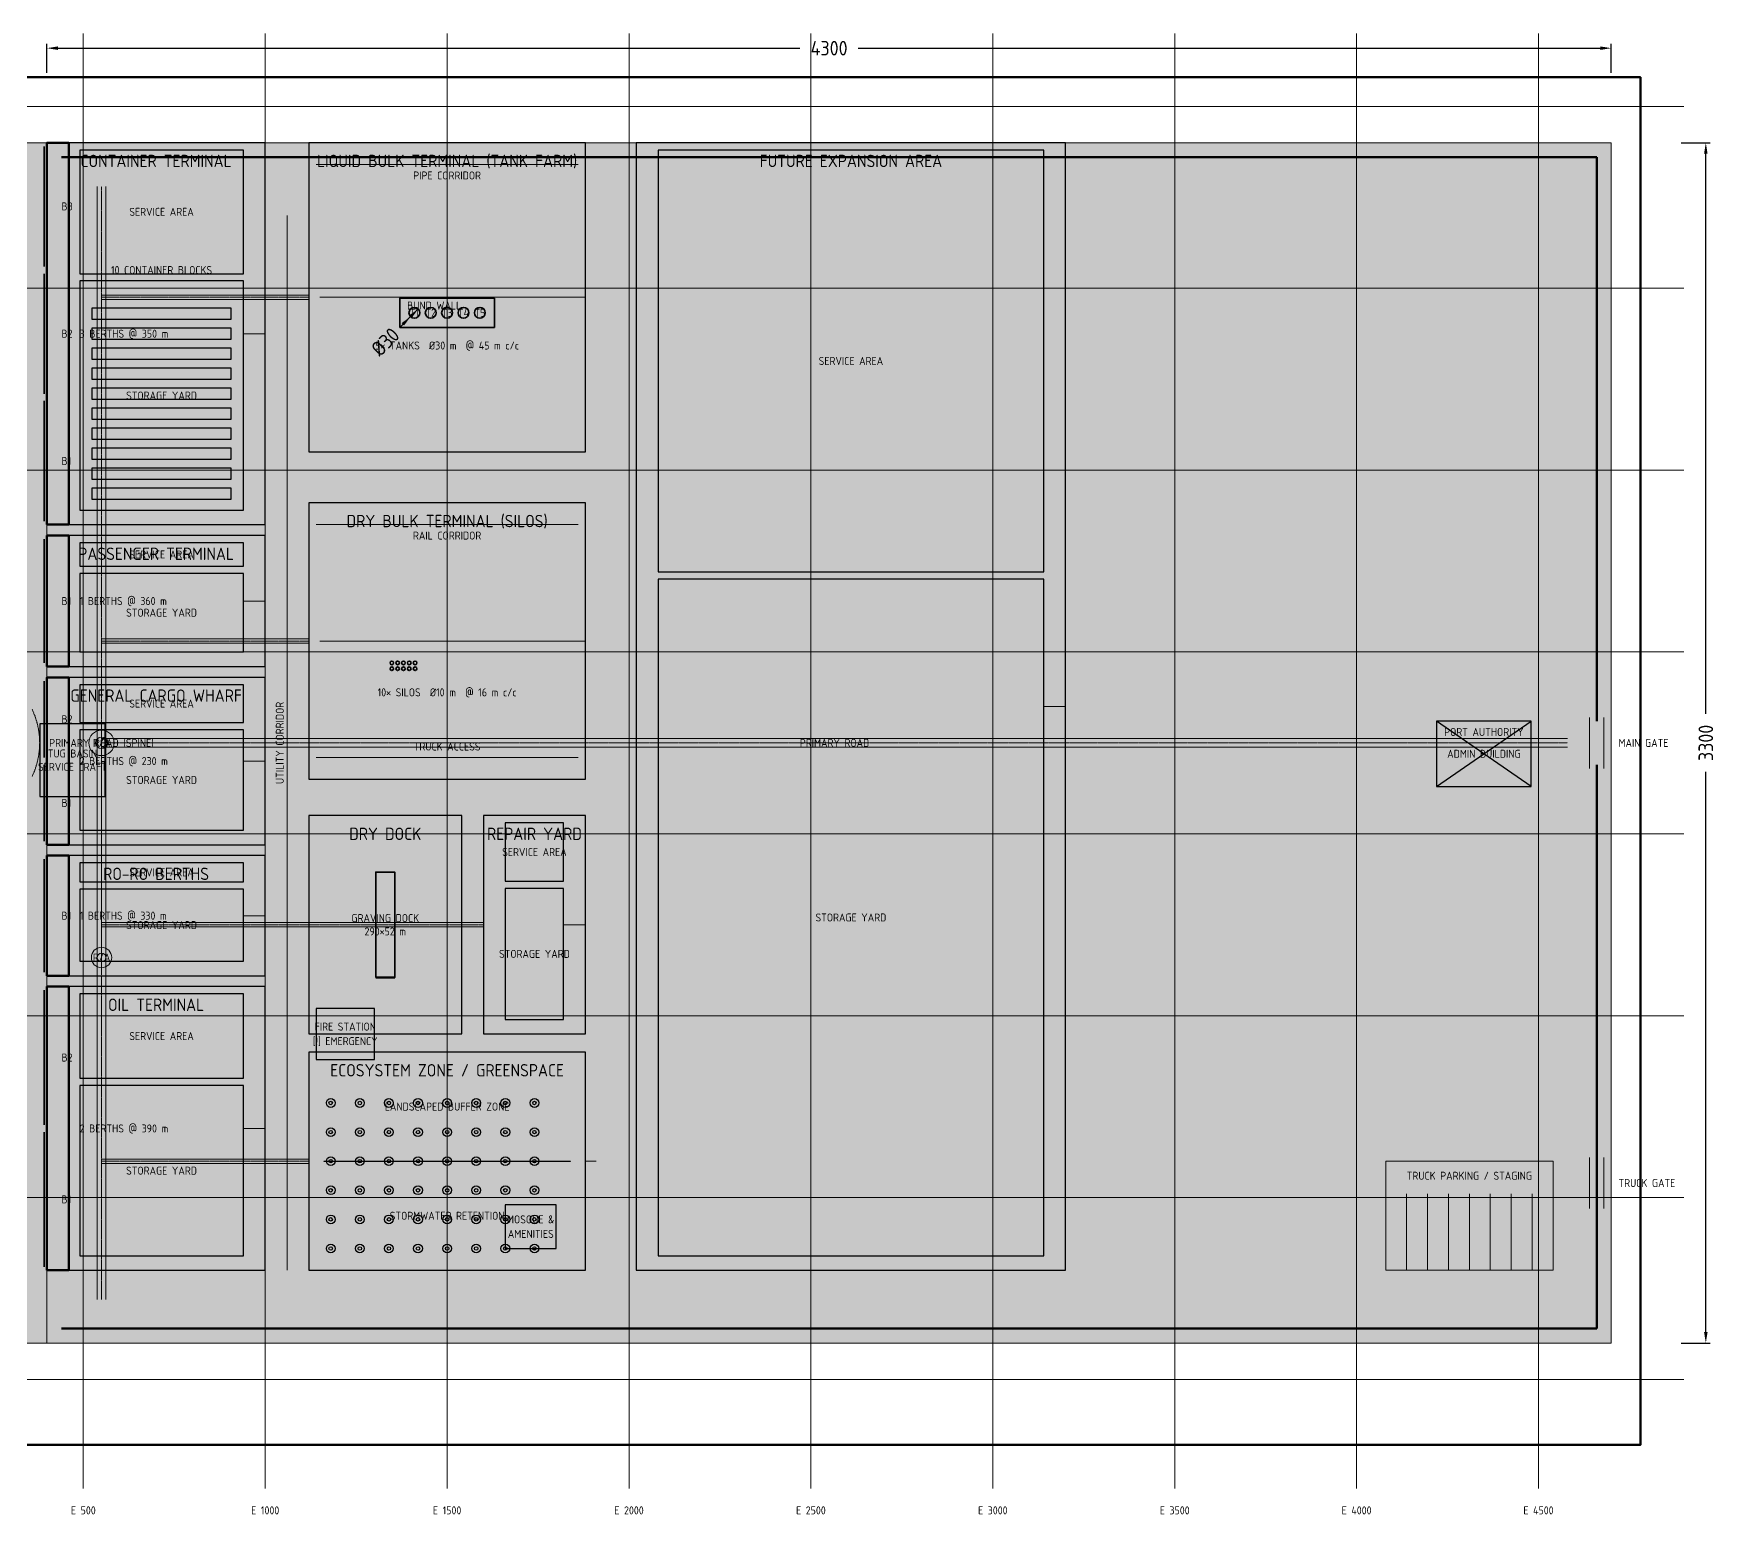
# Model space of a CAD drawing. Header units: metres. Extents: x -4154 to 4986, y -371 to 3700.
# Drawn here: x 363 to 4986, y -371 to 3700 of the extents above; entities that cross this region are included whole.
import ezdxf
from ezdxf.enums import TextEntityAlignment as Align

# ---------------------------------------------------------------- set-up
doc = ezdxf.new("R2010")
doc.units = ezdxf.units.M
doc.linetypes.add('CENTER2', pattern=[2.541, 1.587, -0.318, 0.318, -0.318])
doc.linetypes.add('DASHED2', pattern=[0.762, 0.635, -0.127])
for name, color, linetype, lineweight in [('BERTHS', 30, 'Continuous', 35), ('BOUNDARY', 7, 'Continuous', 50), ('CENTERLINES', 4, 'CENTER2', 13), ('DIMENSIONS', 1, 'Continuous', 18), ('FACILITIES', 50, 'Continuous', 25), ('LAND', 42, 'Continuous', 18), ('QUAYS', 33, 'Continuous', 50), ('ROADS', 9, 'Continuous', 20), ('SILOS', 40, 'Continuous', 35), ('TANKS', 20, 'Continuous', 35), ('TERMINALS', 8, 'Continuous', 25), ('TEXT', 7, 'Continuous', 18)]:
    doc.layers.add(name, color=color, linetype=linetype, lineweight=lineweight)
for name, color, linetype, lineweight, transparency in [('GRID', 8, 'DASHED2', 9, 0.8), ('HATCH', 250, 'Continuous', 13, 0.65), ('TURNING_BASIN', 151, 'Continuous', 25, 0.3), ('WATER', 140, 'Continuous', 18, 0.55)]:
    doc.layers.add(name, color=color, linetype=linetype, lineweight=lineweight, transparency=transparency)
doc.styles.add('PORT_TXT', font='isocp.shx')
doc.dimstyles.new('PORT', dxfattribs={"dimtxt": 40, "dimasz": 30, "dimexe": 12, "dimexo": 12, "dimgap": 8, "dimtad": 1, "dimdec": 1, "dimtxsty": 'PORT_TXT', "dimcen": 2.5, "dimazin": 3, "dimtfac": 1, "dimtmove": 0, "dimatfit": 3, "dimarcsym": 0})

# ---------------------------------------------------------------- blocks, each defined once
blk = doc.blocks.new('_CLOSEDFILLED')
at = {"color": 0, "linetype": 'ByBlock'}
blk.add_solid([(-1, 0.16), (0, 0), (-1, -0.16)], dxfattribs=at)
blk = doc.blocks.new('*D6')
at = {"transparency": 16777216}
for p, q in [((400, 3592), (400, 3672)), ((430, 3660), (2470, 3660)), ((2630, 3660), (4670, 3660)), ((4700, 3592), (4700, 3672))]:
    blk.add_line(p, q, dxfattribs=at)
at = {"layer": 'Defpoints', "transparency": 16777216}
for p in [(400, 3660), (400, 3580), (4700, 3580)]:
    blk.add_point(p, dxfattribs=at)
at = {"layer": 'DIMENSIONS', "transparency": 16777216, "xscale": 30, "yscale": 30, "rotation": 180}
blk.add_blockref('_CLOSEDFILLED', (400, 3660), dxfattribs=at)
at = {"layer": 'DIMENSIONS', "transparency": 16777216, "xscale": 30, "yscale": 30}
blk.add_blockref('_CLOSEDFILLED', (4700, 3660), dxfattribs=at)
at = {"layer": 'DIMENSIONS', "transparency": 16777216, "insert": (2550, 3660), "char_height": 40, "attachment_point": 5, "style": 'PORT_TXT'}
blk.add_mtext('4300', dxfattribs=at)
blk = doc.blocks.new('*D7')
at = {"transparency": 16777216}
for p, q in [((4892, 3400), (4972, 3400)), ((4960, 1830), (4960, 3370)), ((4960, 130), (4960, 1670)), ((4892, 100), (4972, 100))]:
    blk.add_line(p, q, dxfattribs=at)
at = {"layer": 'Defpoints', "transparency": 16777216}
for p in [(4880, 3400), (4880, 100), (4960, 100)]:
    blk.add_point(p, dxfattribs=at)
at = {"layer": 'DIMENSIONS', "transparency": 16777216, "xscale": 30, "yscale": 30}
for p, rotation in [((4960, 3400), 90), ((4960, 100), 270)]:
    blk.add_blockref('_CLOSEDFILLED', p, dxfattribs=dict(at, rotation=rotation))
at = {"layer": 'DIMENSIONS', "transparency": 16777216, "insert": (4960, 1750), "char_height": 40, "attachment_point": 5, "rotation": 90, "style": 'PORT_TXT'}
blk.add_mtext('3300', dxfattribs=at)
blk = doc.blocks.new('*D9')
at = {"transparency": 16777216}
for p, q in [((1378.2, 2900.7), (1399.4, 2921.9)), ((1372.5, 2895), (1378.2, 2900.7))]:
    blk.add_line(p, q, dxfattribs=at)
at = {"layer": 'Defpoints', "transparency": 16777216}
for p in [(1399.4, 2921.9), (1410, 2932.5)]:
    blk.add_point(p, dxfattribs=at)
at = {"layer": 'DIMENSIONS', "transparency": 16777216, "xscale": 30, "yscale": 30, "rotation": 45}
for p in [(1399.4, 2921.9), (1420.6, 2943.1)]:
    blk.add_blockref('_CLOSEDFILLED', p, dxfattribs=at)
at = {"layer": 'DIMENSIONS', "transparency": 16777216, "insert": (1330.1, 2852.6), "char_height": 40, "attachment_point": 5, "rotation": 45, "style": 'PORT_TXT'}
blk.add_mtext('%%c30', dxfattribs=at)

msp = doc.modelspace()

# ---------------------------------------------------------------- hatches: boundary and pattern name
at = {"layer": 'HATCH', "true_color": 0xecd6c8}
h = msp.add_hatch(color=254, dxfattribs=at)
h.dxf.hatch_style = 1
h.paths.add_polyline_path([(1120, 2550), (1880, 2550), (1880, 3400), (1120, 3400)])
at = {"layer": 'HATCH', "true_color": 0xd0e2ec}
h = msp.add_hatch(color=254, dxfattribs=at)
h.dxf.hatch_style = 1
h.paths.add_polyline_path([(490, 2390), (940, 2390), (940, 3020), (490, 3020)])
at = {"layer": 'HATCH', "true_color": 0xe2e0c8}
h = msp.add_hatch(color=254, dxfattribs=at)
h.dxf.hatch_style = 1
h.paths.add_polyline_path([(1120, 1650), (1880, 1650), (1880, 2410), (1120, 2410)])
at = {"layer": 'HATCH', "true_color": 0xe0d6ec}
h = msp.add_hatch(color=254, dxfattribs=at)
h.dxf.hatch_style = 1
h.paths.add_polyline_path([(490, 2000), (940, 2000), (940, 2216), (490, 2216)])
at = {"layer": 'HATCH', "true_color": 0xf0eee6}
h = msp.add_hatch(color=7, dxfattribs=at)
h.dxf.hatch_style = 1
h.paths.add_polyline_path([(2080, 340), (3140, 340), (3140, 2200), (2080, 2200)])
at = {"layer": 'HATCH', "true_color": 0xdcd2be}
h = msp.add_hatch(color=254, dxfattribs=at)
h.dxf.hatch_style = 1
h.paths.add_polyline_path([(4220, 1630), (4480, 1630), (4480, 1810), (4220, 1810)])
at = {"layer": 'HATCH', "true_color": 0xe4e0c6}
h = msp.add_hatch(color=254, dxfattribs=at)
h.dxf.hatch_style = 1
h.paths.add_polyline_path([(490, 1510), (940, 1510), (940, 1786), (490, 1786)])
at = {"layer": 'HATCH', "true_color": 0xd2e4d6}
h = msp.add_hatch(color=254, dxfattribs=at)
h.dxf.hatch_style = 1
h.paths.add_polyline_path([(490, 1150), (940, 1150), (940, 1348), (490, 1348)])
at = {"layer": 'HATCH', "true_color": 0xe0e0e0}
h = msp.add_hatch(color=254, dxfattribs=at)
h.dxf.hatch_style = 1
h.paths.add_polyline_path([(1660, 990), (1820, 990), (1820, 1350), (1660, 1350)])
at = {"layer": 'HATCH', "true_color": 0xecc8c8}
h = msp.add_hatch(color=254, dxfattribs=at)
h.dxf.hatch_style = 1
h.paths.add_polyline_path([(1140, 880), (1300, 880), (1300, 1020), (1140, 1020)])
at = {"layer": 'HATCH', "true_color": 0xb4e1b4}
h = msp.add_hatch(color=9, dxfattribs=at)
h.dxf.hatch_style = 1
h.paths.add_polyline_path([(1140, 320), (1860, 320), (1860, 880), (1140, 880)])
at = {"layer": 'HATCH', "true_color": 0xecdace}
h = msp.add_hatch(color=254, dxfattribs=at)
h.dxf.hatch_style = 1
h.paths.add_polyline_path([(490, 340), (940, 340), (940, 808), (490, 808)])
at = {"layer": 'HATCH', "true_color": 0xdcdceb}
h = msp.add_hatch(color=254, dxfattribs=at)
h.dxf.hatch_style = 1
h.paths.add_polyline_path([(1660, 360), (1800, 360), (1800, 480), (1660, 480)])
at = {"layer": 'LAND', "true_color": 0xece2c6}
h = msp.add_hatch(color=254, dxfattribs=at)
h.dxf.hatch_style = 1
h.paths.add_polyline_path([(400, 100), (4700, 100), (4700, 3400), (400, 3400)])
at = {"layer": 'TURNING_BASIN', "true_color": 0x78b2d4}
h = msp.add_hatch(color=143, dxfattribs=at)
h.dxf.hatch_style = 1
h.paths.add_polyline_path([(380, 1602.5), (560, 1602.5), (560, 1802.5), (380, 1802.5)])
at = {"layer": 'WATER', "true_color": 0xb3d6ea}
h = msp.add_hatch(color=254, dxfattribs=at)
h.dxf.hatch_style = 1
h.paths.add_polyline_path([(-3775, 100), (400, 100), (400, 3400), (-3775, 3400)])

# ---------------------------------------------------------------- linework, layer by layer
at = {"layer": 'BERTHS'}
for p, q in [((392, 3060), (392, 3390)), ((392, 2710), (392, 3040)), ((392, 2360), (392, 2690)), ((392, 1970), (392, 2310)), ((392, 1710), (392, 1920)), ((392, 1480), (392, 1690)), ((392, 1120), (392, 1430)), ((392, 700), (392, 1070)), ((392, 310), (392, 680))]:
    msp.add_line(p, q, dxfattribs=at)
msp.add_lwpolyline([(1304, 1105), (1356, 1105), (1356, 1395), (1304, 1395)], close=True, dxfattribs=at)
at = {"layer": 'BOUNDARY'}
for p, q in [((440, 3360), (4660, 3360)), ((4660, 1810), (4660, 3360)), ((4660, 140), (4660, 1690)), ((440, 140), (4660, 140))]:
    msp.add_line(p, q, dxfattribs=at)
msp.add_lwpolyline([(-3805, -180), (4780, -180), (4780, 3580), (-3805, 3580)], close=True, dxfattribs=at)
at = {"layer": 'CENTERLINES', "linetype": 'CENTER2'}
for p, q in [((550, 220), (550, 3280)), ((550, 2975), (1120, 2975)), ((550, 2030), (1120, 2030)), ((550, 1750), (4580, 1750)), ((550, 1250), (1120, 1250)), ((550, 1250), (1600, 1250)), ((550, 600), (1120, 600))]:
    msp.add_line(p, q, dxfattribs=at)
at = {"layer": 'CENTERLINES'}
msp.add_lwpolyline([(359.62, 1658.08), (366.88, 1675.61), (372.59, 1693.71), (376.7, 1712.23), (379.17, 1731.04), (380, 1750), (379.17, 1768.96), (376.7, 1787.77), (372.59, 1806.29), (366.88, 1824.39), (359.62, 1841.92)], dxfattribs=at)
at = {"layer": 'FACILITIES'}
for p, q in [((4220, 1630), (4480, 1810)), ((4480, 1630), (4220, 1810))]:
    msp.add_line(p, q, dxfattribs=at)
for points in [[(4220, 1630), (4480, 1630), (4480, 1810), (4220, 1810)], [(1140, 880), (1300, 880), (1300, 1020), (1140, 1020)], [(1660, 360), (1800, 360), (1800, 480), (1660, 480)]]:
    msp.add_lwpolyline(points, close=True, dxfattribs=at)
at = {"layer": 'GRID'}
for p, q in [((500, -300), (500, 3700)), ((1000, -300), (1000, 3700)), ((1500, -300), (1500, 3700)), ((2000, -300), (2000, 3700)), ((2500, -300), (2500, 3700)), ((3000, -300), (3000, 3700)), ((3500, -300), (3500, 3700)), ((4000, -300), (4000, 3700)), ((4500, -300), (4500, 3700)), ((-3925, 3500), (4900, 3500)), ((-3925, 3000), (4900, 3000)), ((-3925, 2500), (4900, 2500)), ((-3925, 2000), (4900, 2000)), ((-3925, 1500), (4900, 1500)), ((-3925, 1000), (4900, 1000)), ((-3925, 500), (4900, 500)), ((-3925, 0), (4900, 0))]:
    msp.add_line(p, q, dxfattribs=at)
at = {"layer": 'LAND'}
msp.add_lwpolyline([(400, 100), (4700, 100), (4700, 3400), (400, 3400)], close=True, dxfattribs=at)
at = {"layer": 'QUAYS'}
for p, q in [((400, 2350), (400, 3400)), ((400, 1960), (400, 2320)), ((400, 1470), (400, 1930)), ((400, 1110), (400, 1440)), ((400, 300), (400, 1080)), ((1304, 1105), (1356, 1105))]:
    msp.add_line(p, q, dxfattribs=at)
for points in [[(400, 2350), (460, 2350), (460, 3400), (400, 3400)], [(400, 1960), (460, 1960), (460, 2320), (400, 2320)], [(400, 1470), (460, 1470), (460, 1930), (400, 1930)], [(400, 1110), (460, 1110), (460, 1440), (400, 1440)], [(400, 300), (460, 300), (460, 1080), (400, 1080)]]:
    msp.add_lwpolyline(points, close=True, dxfattribs=at)
at = {"layer": 'ROADS', "linetype": 'DASHED2'}
for p, q in [((1140, 3340), (1860, 3340)), ((1060, 300), (1060, 3200)), ((1140, 2350), (1860, 2350))]:
    msp.add_line(p, q, dxfattribs=at)
at = {"layer": 'ROADS'}
for p, q in [((538, 220), (538, 3280)), ((562, 220), (562, 3280)), ((550, 2981), (1120, 2981)), ((550, 2969), (1120, 2969)), ((1880, 2975), (1150, 2975)), ((1000, 2875), (940, 2875)), ((1000, 2140), (940, 2140)), ((550, 2036), (1120, 2036)), ((550, 2024), (1120, 2024)), ((1880, 2030), (1150, 2030)), ((3200, 1850), (3140, 1850)), ((4640, 1680), (4640, 1820)), ((4680, 1680), (4680, 1820)), ((550, 1762), (4580, 1762)), ((550, 1738), (4580, 1738)), ((1000, 1700), (940, 1700)), ((1140, 1710), (1860, 1710)), ((550, 1256), (1120, 1256)), ((550, 1256), (1600, 1256)), ((1000, 1275), (940, 1275)), ((1880, 1250), (1820, 1250)), ((550, 1244), (1120, 1244)), ((550, 1244), (1600, 1244)), ((1000, 690), (940, 690)), ((550, 606), (1120, 606)), ((4640, 470), (4640, 610)), ((4680, 470), (4680, 610)), ((550, 594), (1120, 594)), ((1880, 600), (1910, 600)), ((4137.5, 300), (4137.5, 510)), ((4195, 300), (4195, 510)), ((4252.5, 300), (4252.5, 510)), ((4310, 300), (4310, 510)), ((4367.5, 300), (4367.5, 510)), ((4425, 300), (4425, 510)), ((4482.5, 300), (4482.5, 510))]:
    msp.add_line(p, q, dxfattribs=at)
msp.add_lwpolyline([(4080, 300), (4540, 300), (4540, 600), (4080, 600)], close=True, dxfattribs=at)
for centre, radius in [((550, 1750), 35), ((550, 1750), 15.75), ((550, 1160), 28), ((550, 1160), 12.25)]:
    msp.add_circle(centre, radius, dxfattribs=at)
at = {"layer": 'SILOS'}
for centre in [(1348, 1970), (1348, 1954), (1364, 1970), (1364, 1954), (1380, 1970), (1380, 1954), (1396, 1970), (1396, 1954), (1412, 1970), (1412, 1954)]:
    msp.add_circle(centre, 5, dxfattribs=at)
at = {"layer": 'TANKS'}
msp.add_lwpolyline([(1370, 2892.5), (1630, 2892.5), (1630, 2972.5), (1370, 2972.5)], close=True, dxfattribs=at)
for centre in [(1410, 2932.5), (1455, 2932.5), (1500, 2932.5), (1545, 2932.5), (1590, 2932.5)]:
    msp.add_circle(centre, 15, dxfattribs=at)
at = {"layer": 'TERMINALS', "linetype": 'DASHED2'}
msp.add_line((1160, 600), (1840, 600), dxfattribs=at)
at = {"layer": 'TERMINALS'}
for points in [[(400, 2350), (1000, 2350), (1000, 3400), (400, 3400)], [(490, 3040), (940, 3040), (940, 3380), (490, 3380)], [(1120, 2550), (1880, 2550), (1880, 3400), (1120, 3400)], [(2020, 300), (3200, 300), (3200, 3400), (2020, 3400)], [(2080, 2220), (3140, 2220), (3140, 3380), (2080, 3380)], [(490, 2390), (940, 2390), (940, 3020), (490, 3020)], [(523.75, 2915), (906.25, 2915), (906.25, 2945), (523.75, 2945)], [(523.75, 2860), (906.25, 2860), (906.25, 2890), (523.75, 2890)], [(523.75, 2805), (906.25, 2805), (906.25, 2835), (523.75, 2835)], [(523.75, 2750), (906.25, 2750), (906.25, 2780), (523.75, 2780)], [(523.75, 2695), (906.25, 2695), (906.25, 2725), (523.75, 2725)], [(523.75, 2640), (906.25, 2640), (906.25, 2670), (523.75, 2670)], [(523.75, 2585), (906.25, 2585), (906.25, 2615), (523.75, 2615)], [(523.75, 2530), (906.25, 2530), (906.25, 2560), (523.75, 2560)], [(523.75, 2475), (906.25, 2475), (906.25, 2505), (523.75, 2505)], [(523.75, 2420), (906.25, 2420), (906.25, 2450), (523.75, 2450)], [(1120, 1650), (1880, 1650), (1880, 2410), (1120, 2410)], [(400, 1960), (1000, 1960), (1000, 2320), (400, 2320)], [(490, 2236), (940, 2236), (940, 2300), (490, 2300)], [(490, 2000), (940, 2000), (940, 2216), (490, 2216)], [(2080, 340), (3140, 340), (3140, 2200), (2080, 2200)], [(400, 1470), (1000, 1470), (1000, 1930), (400, 1930)], [(490, 1806), (940, 1806), (940, 1910), (490, 1910)], [(490, 1510), (940, 1510), (940, 1786), (490, 1786)], [(1120, 950), (1540, 950), (1540, 1550), (1120, 1550)], [(1600, 950), (1880, 950), (1880, 1550), (1600, 1550)], [(1660, 1370), (1820, 1370), (1820, 1530), (1660, 1530)], [(400, 1110), (1000, 1110), (1000, 1440), (400, 1440)], [(490, 1368), (940, 1368), (940, 1420), (490, 1420)], [(490, 1150), (940, 1150), (940, 1348), (490, 1348)], [(1660, 990), (1820, 990), (1820, 1350), (1660, 1350)], [(400, 300), (1000, 300), (1000, 1080), (400, 1080)], [(490, 828), (940, 828), (940, 1060), (490, 1060)], [(1120, 300), (1880, 300), (1880, 900), (1120, 900)], [(490, 340), (940, 340), (940, 808), (490, 808)]]:
    msp.add_lwpolyline(points, close=True, dxfattribs=at)
for centre, radius in [((1180, 760), 12), ((1180, 760), 4.8), ((1260, 760), 12), ((1260, 760), 4.8), ((1340, 760), 12), ((1340, 760), 4.8), ((1420, 760), 12), ((1420, 760), 4.8), ((1500, 760), 12), ((1500, 760), 4.8), ((1580, 760), 12), ((1580, 760), 4.8), ((1660, 760), 12), ((1660, 760), 4.8), ((1740, 760), 12), ((1740, 760), 4.8), ((1180, 680), 12), ((1180, 680), 4.8), ((1260, 680), 12), ((1260, 680), 4.8), ((1340, 680), 12), ((1340, 680), 4.8), ((1420, 680), 12), ((1420, 680), 4.8), ((1500, 680), 12), ((1500, 680), 4.8), ((1580, 680), 12), ((1580, 680), 4.8), ((1660, 680), 12), ((1660, 680), 4.8), ((1740, 680), 12), ((1740, 680), 4.8), ((1180, 600), 12), ((1180, 600), 4.8), ((1260, 600), 12), ((1260, 600), 4.8), ((1340, 600), 12), ((1340, 600), 4.8), ((1420, 600), 12), ((1420, 600), 4.8), ((1500, 600), 12), ((1500, 600), 4.8), ((1580, 600), 12), ((1580, 600), 4.8), ((1660, 600), 12), ((1660, 600), 4.8), ((1740, 600), 12), ((1740, 600), 4.8), ((1180, 520), 12), ((1180, 520), 4.8), ((1260, 520), 12), ((1260, 520), 4.8), ((1340, 520), 12), ((1340, 520), 4.8), ((1420, 520), 12), ((1420, 520), 4.8), ((1500, 520), 12), ((1500, 520), 4.8), ((1580, 520), 12), ((1580, 520), 4.8), ((1660, 520), 12), ((1660, 520), 4.8), ((1740, 520), 12), ((1740, 520), 4.8), ((1180, 440), 12), ((1180, 440), 4.8), ((1260, 440), 12), ((1260, 440), 4.8), ((1340, 440), 12), ((1340, 440), 4.8), ((1420, 440), 12), ((1420, 440), 4.8), ((1500, 440), 12), ((1500, 440), 4.8), ((1580, 440), 12), ((1580, 440), 4.8), ((1660, 440), 12), ((1660, 440), 4.8), ((1740, 440), 12), ((1740, 440), 4.8), ((1180, 360), 12), ((1260, 360), 12), ((1340, 360), 12), ((1420, 360), 12), ((1500, 360), 12), ((1580, 360), 12), ((1660, 360), 12), ((1740, 360), 12), ((1180, 360), 4.8), ((1260, 360), 4.8), ((1340, 360), 4.8), ((1420, 360), 4.8), ((1500, 360), 4.8), ((1580, 360), 4.8), ((1660, 360), 4.8), ((1740, 360), 4.8)]:
    msp.add_circle(centre, radius, dxfattribs=at)
at = {"layer": 'TURNING_BASIN'}
msp.add_lwpolyline([(380, 1602.5), (560, 1602.5), (560, 1802.5), (380, 1802.5)], close=True, dxfattribs=at)
at = {"layer": 'WATER'}
msp.add_lwpolyline([(-3775, 100), (400, 100), (400, 3400), (-3775, 3400)], close=True, dxfattribs=at)

# ---------------------------------------------------------------- texts
at = {"layer": 'BERTHS', "style": 'PORT_TXT'}
for s, p in [('B3', (440, 3225)), ('B2', (440, 2875)), ('3 BERTHS @ 350 m', (490, 2875)), ('B1', (440, 2525)), ('B1', (440, 2140)), ('1 BERTHS @ 360 m', (490, 2140)), ('B2', (440, 1815)), ('2 BERTHS @ 230 m', (490, 1700)), ('B1', (440, 1585)), ('B1', (440, 1275)), ('1 BERTHS @ 330 m', (490, 1275)), ('B2', (440, 885)), ('2 BERTHS @ 390 m', (490, 690)), ('B1', (440, 495))]:
    msp.add_text(s, height=22, dxfattribs=at).set_placement(p, align=Align.MIDDLE_LEFT)
at = {"layer": 'BERTHS', "insert": (1330, 1250), "char_height": 22, "attachment_point": 5, "style": 'PORT_TXT'}
msp.add_mtext('GRAVING DOCK\\P290×52 m', dxfattribs=at)
at = {"layer": 'FACILITIES', "style": 'PORT_TXT'}
for s, p in [('PORT AUTHORITY', (4350, 1780)), ('ADMIN BUILDING', (4350, 1720)), ('FIRE STATION', (1220, 970)), ('[!] EMERGENCY', (1220, 930)), ('MOSQUE &', (1730, 440)), ('AMENITIES', (1730, 400))]:
    msp.add_text(s, height=22, dxfattribs=at).set_placement(p, align=Align.MIDDLE_CENTER)
at = {"layer": 'GRID', "style": 'PORT_TXT'}
for s, p in [('E 500', (500, -360)), ('E 1000', (1000, -360)), ('E 1500', (1500, -360)), ('E 2000', (2000, -360)), ('E 2500', (2500, -360)), ('E 3000', (3000, -360)), ('E 3500', (3500, -360)), ('E 4000', (4000, -360)), ('E 4500', (4500, -360))]:
    msp.add_text(s, height=22, dxfattribs=at).set_placement(p, align=Align.MIDDLE_CENTER)
at = {"layer": 'ROADS', "style": 'PORT_TXT'}
for s, p in [('PRIMARY ROAD (SPINE)', (550, 1750)), ('R/A', (550, 1750)), ('PRIMARY ROAD', (2565, 1750)), ('R/A', (550, 1160)), ('TRUCK PARKING / STAGING', (4310, 560))]:
    msp.add_text(s, height=22, dxfattribs=at).set_placement(p, align=Align.MIDDLE_CENTER)
at = {"layer": 'SILOS', "style": 'PORT_TXT'}
for s, p in [('RAIL CORRIDOR', (1500, 2320)), ('10× SILOS  Ø10 m  @ 16 m c/c', (1500, 1889)), ('TRUCK ACCESS', (1500, 1740))]:
    msp.add_text(s, height=22, dxfattribs=at).set_placement(p, align=Align.MIDDLE_CENTER)
at = {"layer": 'TANKS', "style": 'PORT_TXT'}
for s, p in [('PIPE CORRIDOR', (1500, 3310)), ('T1', (1410, 2932.5)), ('T2', (1455, 2932.5)), ('T3', (1500, 2932.5)), ('T4', (1545, 2932.5)), ('T5', (1590, 2932.5)), ('5× TANKS  Ø30 m  @ 45 m c/c', (1500, 2842.5))]:
    msp.add_text(s, height=22, dxfattribs=at).set_placement(p, align=Align.MIDDLE_CENTER)
msp.add_text('BUND WALL', height=22, dxfattribs=at).set_placement((1390, 2952.5), align=Align.MIDDLE_LEFT)
at = {"layer": 'TERMINALS', "style": 'PORT_TXT'}
for s, height, p in [('CONTAINER TERMINAL', 34, (700, 3350)), ('LIQUID BULK TERMINAL (TANK FARM)', 34, (1500, 3350)), ('FUTURE EXPANSION AREA', 34, (2610, 3350)), ('SERVICE AREA', 22, (715, 3210)), ('10 CONTAINER BLOCKS', 22, (715, 3050)), ('SERVICE AREA', 22, (2610, 2800)), ('STORAGE YARD', 22, (715, 2705)), ('DRY BULK TERMINAL (SILOS)', 34, (1500, 2360)), ('PASSENGER TERMINAL', 34, (700, 2270)), ('SERVICE AREA', 22, (715, 2268)), ('STORAGE YARD', 22, (715, 2108)), ('GENERAL CARGO WHARF', 34, (700, 1880)), ('SERVICE AREA', 22, (715, 1858)), ('STORAGE YARD', 22, (715, 1648)), ('DRY DOCK', 34, (1330, 1500)), ('REPAIR YARD', 34, (1740, 1500)), ('SERVICE AREA', 22, (1740, 1450)), ('RO-RO BERTHS', 34, (700, 1390)), ('SERVICE AREA', 22, (715, 1394)), ('STORAGE YARD', 22, (715, 1249)), ('STORAGE YARD', 22, (2610, 1270)), ('STORAGE YARD', 22, (1740, 1170)), ('OIL TERMINAL', 34, (700, 1030)), ('SERVICE AREA', 22, (715, 944)), ('ECOSYSTEM ZONE / GREENSPACE', 34, (1500, 850)), ('LANDSCAPED BUFFER ZONE', 22, (1500, 750)), ('STORAGE YARD', 22, (715, 574)), ('STORMWATER RETENTION', 22, (1500, 450))]:
    msp.add_text(s, height=height, dxfattribs=at).set_placement(p, align=Align.MIDDLE_CENTER)
at = {"layer": 'TEXT', "style": 'PORT_TXT'}
msp.add_text('UTILITY CORRIDOR', height=22, rotation=90, dxfattribs=at).set_placement((1040, 1750), align=Align.MIDDLE_CENTER)
for s, p in [('MAIN GATE', (4720, 1750)), ('TRUCK GATE', (4720, 540))]:
    msp.add_text(s, height=22, dxfattribs=at).set_placement(p, align=Align.MIDDLE_LEFT)
at = {"layer": 'TURNING_BASIN', "insert": (470, 1702.5), "char_height": 22, "attachment_point": 5, "style": 'PORT_TXT'}
msp.add_mtext('TUG BASIN\\PSERVICE CRAFT', dxfattribs=at)

# ---------------------------------------------------------------- dimensions: what is measured, and where the dimension line sits
at = {"layer": 'DIMENSIONS'}
dim = msp.add_linear_dim(base=(400, 3660), p1=(400, 3580), p2=(4700, 3580), dimstyle='PORT', dxfattribs=at)
dim.commit()
dim.dimension.update_dxf_attribs({"geometry": '*D6', "text_midpoint": (2550, 3660)})
dim = msp.add_linear_dim(base=(4960, 100), p1=(4880, 100), p2=(4880, 3400), angle=90, dimstyle='PORT', dxfattribs=at)
dim.commit()
dim.dimension.update_dxf_attribs({"geometry": '*D7', "text_midpoint": (4960, 1750)})
dim = msp.add_diameter_dim_2p(p1=(1420.61, 2943.11), p2=(1399.39, 2921.89), dimstyle='PORT', dxfattribs=at)
dim.commit()
dim.dimension.update_dxf_attribs({"geometry": '*D9', "text_midpoint": (1330.1, 2852.6)})

doc.saveas('drawing.dxf')
